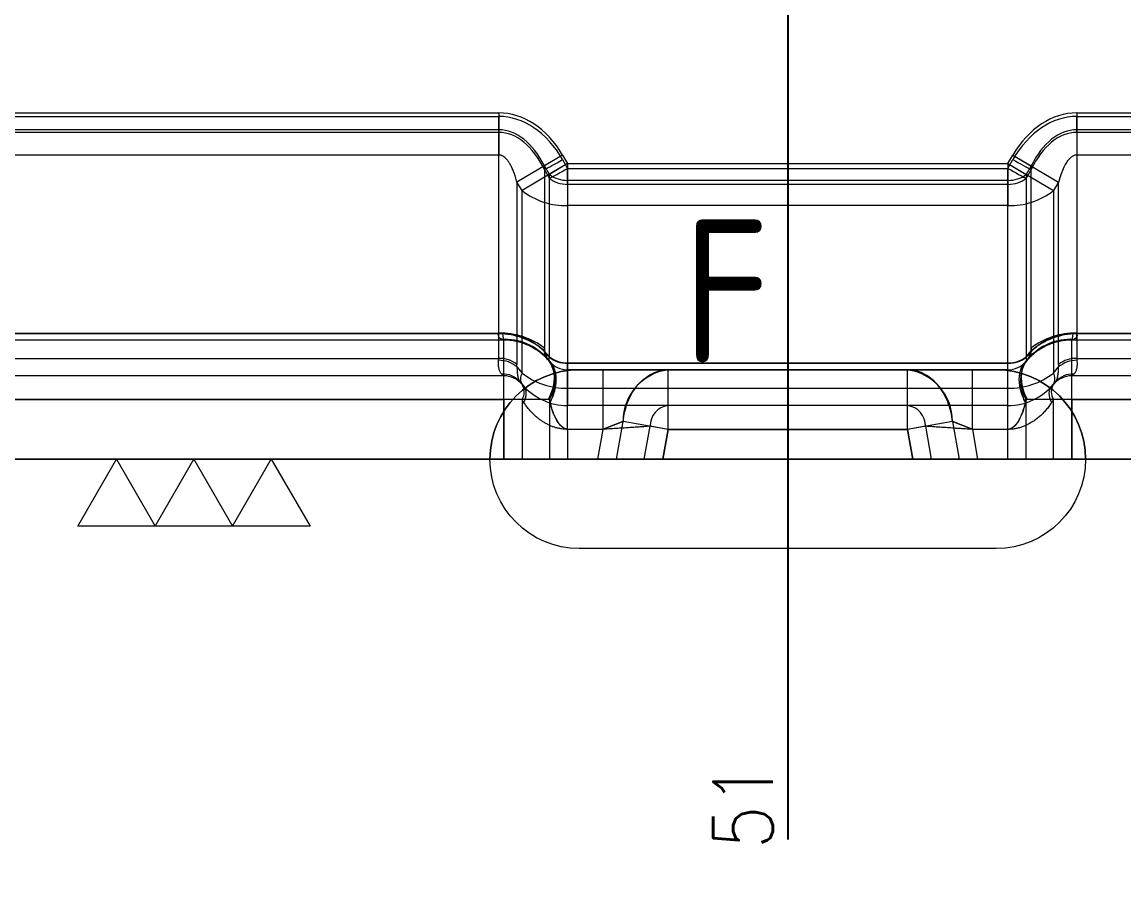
# Model space of a CAD drawing. Header units: millimetres. Extents: x 117382 to 126876, y -1151 to 1280.
# Drawn here: x 123327.12 to 123364.11, y 774.39 to 803.91 of the extents above; entities that cross this region are included whole.
import ezdxf
from ezdxf.enums import TextEntityAlignment as Align

# ---------------------------------------------------------------- set-up
doc = ezdxf.new("R2010")
doc.units = ezdxf.units.MM
doc.linetypes.add('DASHED', pattern=[0])
doc.linetypes.add('HIDDEN', pattern=[0])
for name, color, linetype in [('DIE_P', 2, 'Continuous'), ('DIM', 4, 'Continuous'), ('PRESS', 3, 'Continuous'), ('TEXT', 4, 'Continuous')]:
    doc.layers.add(name, color=color, linetype=linetype)
doc.styles.add('gbenor', font='gbenor.shx', dxfattribs={"bigfont": 'gbcbig.shx'})
doc.styles.get("Standard").update_dxf_attribs({"font": 'txt.shx', "width": 0.85, "bigfont": 'ctxt.shx'})
doc.dimstyles.new('T-2-WX', dxfattribs={"dimtxt": 2, "dimasz": 2, "dimexe": 0.5, "dimexo": 0.5, "dimgap": 0.5, "dimtad": 1, "dimtxsty": 'Standard', "dimblk": 'OPEN30', "dimcen": 0, "dimazin": 3, "dimtfac": 1, "dimtmove": 0, "dimatfit": 3, "dimldrblk": 'OPEN30', "dimlwd": -1, "dimlwe": -1})

# ---------------------------------------------------------------- blocks, each defined once
blk = doc.blocks.new('*u7583')
at = {"layer": 'DIE_P', "color": 155, "linetype": 'Continuous', "lineweight": 13}
for p, q in [((0, -0.538), (0, 0)), ((0, 0), (31.796, 0)), ((-51.204, 0), (-19.407, 0)), ((-19.407, -0.538), (-19.407, 0)), ((-19.407, -0.538), (-51.204, -0.538)), ((-19.407, -7.29), (-19.407, -0.538)), ((0, -0.538), (0, -7.29)), ((31.796, -0.538), (0, -0.538)), ((-17.262, -1.451), (-17.093, -1.744)), ((-2.314, -1.744), (-2.145, -1.451)), ((-17.875, -1.782), (-17.875, -7.899)), ((-17.706, -2.075), (-17.875, -1.782)), ((-17.093, -2.282), (-17.093, -1.744)), ((-17.093, -1.744), (-2.314, -1.744)), ((-2.314, -2.282), (-2.314, -1.744)), ((-1.532, -1.782), (-1.701, -2.075)), ((-1.532, -7.899), (-1.532, -1.782)), ((-17.706, -8.083), (-17.706, -2.075)), ((-1.701, -2.075), (-1.701, -8.083)), ((-17.093, -2.282), (-17.093, -8.29)), ((-2.314, -2.282), (-17.093, -2.282)), ((-2.314, -8.29), (-2.314, -2.282)), ((-51.204, -7.29), (-19.407, -7.29)), ((-19.407, -7.51), (-19.407, -7.29)), ((0, -7.51), (0, -7.29)), ((0, -7.29), (31.796, -7.29)), ((-19.237, -9.51), (-19.237, -7.51)), ((-0.17, -9.51), (-0.17, -7.51)), ((-17.093, -8.51), (-17.093, -8.29)), ((-17.093, -8.29), (-2.314, -8.29)), ((-2.314, -8.51), (-2.314, -8.29)), ((-13.724, -10.51), (-13.724, -8.51)), ((-5.683, -10.51), (-5.683, -8.51)), ((-51.204, -9.51), (-19.237, -9.51)), ((-19.237, -9.51), (-19.237, -11.51)), ((-17.72, -9.51), (-19.237, -9.51)), ((-17.705, -9.51), (-17.705, -11.51)), ((-1.702, -11.51), (-1.702, -9.51)), ((-0.17, -9.51), (-1.687, -9.51)), ((-0.17, -11.51), (-0.17, -9.51)), ((-0.17, -9.51), (31.796, -9.51)), ((-15.456, -11.51), (-15.233, -10.244)), ((-13.724, -10.51), (-15.233, -10.244)), ((-4.174, -10.244), (-5.683, -10.51)), ((-4.174, -10.244), (-3.951, -11.51)), ((-17.093, -10.51), (-17.093, -11.51)), ((-15.902, -10.51), (-17.093, -10.51)), ((-16.078, -11.51), (-15.902, -10.51)), ((-13.9, -11.51), (-13.724, -10.51)), ((-13.724, -10.51), (-5.683, -10.51)), ((-5.683, -10.51), (-5.507, -11.51)), ((-3.505, -10.51), (-3.329, -11.51)), ((-2.314, -10.51), (-3.505, -10.51)), ((-2.314, -11.51), (-2.314, -10.51))]:
    blk.add_line(p, q, dxfattribs=at)
at = {"layer": 'DIE_P', "color": 2, "linetype": 'Continuous', "lineweight": 13}
for p, q in [((-19.407, -7.51), (-51.204, -7.51)), ((-19.237, -7.51), (-19.407, -7.51)), ((0, -7.51), (-0.17, -7.51)), ((31.796, -7.51), (0, -7.51)), ((-17.671, -8.263), (-17.672, -8.261)), ((-1.735, -8.261), (-1.736, -8.262)), ((-2.314, -8.51), (-17.093, -8.51))]:
    blk.add_line(p, q, dxfattribs=at)
at = {"layer": 'DIE_P', "color": 11, "linetype": 'DASHED', "lineweight": 13}
blk.add_line((-16.704, -8.51), (-2.704, -8.51), dxfattribs=at)
at = {"layer": 'DIE_P', "color": 2, "linetype": 'Continuous', "lineweight": 13}
for centre, start, end in [((-17.093, -7.71), 220.0052, 270), ((-2.314, -7.71), 270, 319.9948)]:
    blk.add_arc(centre, 0.8, start, end, dxfattribs=at)
at = {"layer": 'DIE_P', "color": 11, "linetype": 'DASHED', "lineweight": 13}
for centre, start, end in [((-16.704, -11.51), 90, 180), ((-2.704, -11.51), 360, 90)]:
    blk.add_arc(centre, 3, start, end, dxfattribs=at)
at = {"layer": 'DIE_P', "color": 155, "linetype": 'Continuous', "lineweight": 13}
for centre, major_axis, ratio, start_param, end_param in [((0, -4.062), (0, 4.062), 0.689299, 0, 0.872665), ((-19.407, -4.062), (0, 4.062), 0.689299, 5.410521, 6.283185), ((-19.407, -4.02), (0, 3.482), 0.574416, 5.410521, 6.283185), ((0, -4.02), (0, 3.482), 0.574416, 0, 0.872665), ((-17.262, -1.409), (-0.693, -0.401), 0.045319, 0.458854, 1.54459), ((-2.145, -1.409), (0.693, -0.401), 0.045319, 4.738595, 5.824331), ((-17.093, -1.702), (-0.693, -0.401), 0.045319, 0.458854, 1.54459), ((-2.314, -1.702), (0.693, -0.401), 0.045319, 4.738595, 5.824331), ((-17.093, -1.702), (0.8, 0), 0.725374, 3.839724, 4.712389), ((-2.314, -1.702), (0.8, 0), 0.725374, 4.712389, 5.585054), ((-19.407, -6.71), (-2, 0), 0.290167, 1.5708, 1.631393), ((-19.237, -6.71), (0, -0.8), 0.087799, 5.522035, 6.283185), ((-0.17, -6.71), (0, -0.8), 0.087799, 0, 0.76115), ((0, -6.71), (2, 0), 0.290167, 4.651793, 4.712386), ((-17.262, -7.526), (-0.564, -0.567), 0.435359, 5.769387, 6.283185), ((-19.85, -9.883), (2.058, 1.898), 0.999985, 6.236464, 6.325929), ((-17.093, -7.71), (-0.613, -0.514), 0.292435, 5.802156, 6.283185), ((-17.093, -7.71), (-0.8, 0), 0.725374, 0.698132, 1.570796), ((-2.314, -7.71), (-0.8, 0), 0.725374, 1.570796, 2.443461), ((-2.314, -7.71), (0.613, -0.514), 0.292435, 0, 0.48103), ((0.443, -9.883), (1.905, 2.052), 0.999996, 1.531454, 1.620921), ((-2.145, -7.526), (0.564, -0.567), 0.435359, 0, 0.513798), ((-19.237, -9.51), (1.502, 1.321), 0.600488, 5.325382, 6.269331), ((-0.17, -9.51), (-1.502, 1.321), 0.600488, 0.013854, 0.957804)]:
    blk.add_ellipse(centre, major_axis=major_axis, ratio=ratio, start_param=start_param, end_param=end_param, dxfattribs=at)
at = {"layer": 'DIE_P', "color": 2, "linetype": 'Continuous', "lineweight": 13}
for centre, major_axis, ratio, start_param, end_param in [((-19.237, -9.51), (-1.349, 1.476), 0.999962, 4.670028, 4.759498), ((-0.17, -9.51), (1.359, 1.468), 0.999992, 1.529992, 1.61946)]:
    blk.add_ellipse(centre, major_axis=major_axis, ratio=ratio, start_param=start_param, end_param=end_param, dxfattribs=at)
at = {"layer": 'DIE_P', "color": 155, "linetype": 'Continuous', "lineweight": 13}
for points, knots in [([(-19.286, -7.289), (-19.252, -7.289), (-19.218, -7.289), (-19.149, -7.292), (-19.115, -7.294), (-19.014, -7.304), (-18.947, -7.314), (-18.817, -7.341), (-18.752, -7.359), (-18.626, -7.4), (-18.564, -7.424), (-18.442, -7.478), (-18.383, -7.509), (-18.27, -7.574), (-18.216, -7.609), (-18.111, -7.685), (-18.061, -7.724), (-17.989, -7.788), (-17.965, -7.809), (-17.919, -7.853), (-17.897, -7.876), (-17.875, -7.899)], [0, 0, 0, 0, 0.0625, 0.0625, 0.125, 0.125, 0.25, 0.25, 0.375, 0.375, 0.5, 0.5, 0.625, 0.625, 0.75, 0.75, 0.875, 0.875, 0.9375, 0.9375, 1, 1, 1, 1]), ([(-1.532, -7.899), (-1.51, -7.876), (-1.488, -7.853), (-1.442, -7.809), (-1.418, -7.788), (-1.346, -7.724), (-1.296, -7.685), (-1.191, -7.609), (-1.137, -7.574), (-1.024, -7.509), (-0.965, -7.478), (-0.843, -7.424), (-0.781, -7.4), (-0.655, -7.359), (-0.59, -7.341), (-0.46, -7.314), (-0.393, -7.304), (-0.292, -7.294), (-0.258, -7.292), (-0.189, -7.289), (-0.155, -7.289), (-0.121, -7.289)], [0, 0, 0, 0, 0.0625, 0.0625, 0.125, 0.125, 0.25, 0.25, 0.375, 0.375, 0.5, 0.5, 0.625, 0.625, 0.75, 0.75, 0.875, 0.875, 0.9375, 0.9375, 1, 1, 1, 1]), ([(-17.093, -10.51), (-17.093, -10.445), (-17.093, -10.381), (-17.093, -10.256), (-17.093, -10.194), (-17.093, -10.071), (-17.093, -10.011), (-17.093, -9.891), (-17.093, -9.831), (-17.093, -9.713), (-17.093, -9.654), (-17.093, -9.538), (-17.093, -9.481), (-17.093, -9.367), (-17.093, -9.311), (-17.093, -9.201), (-17.093, -9.148), (-17.093, -9.044), (-17.093, -8.996), (-17.093, -8.908), (-17.093, -8.868), (-17.093, -8.795), (-17.093, -8.763), (-17.093, -8.703), (-17.093, -8.677), (-17.093, -8.63), (-17.093, -8.609), (-17.093, -8.574), (-17.093, -8.559), (-17.093, -8.535), (-17.093, -8.526), (-17.093, -8.513), (-17.093, -8.51), (-17.093, -8.51)], [0, 0, 0, 0, 0.062531, 0.062531, 0.125061, 0.125061, 0.187592, 0.187592, 0.250123, 0.250123, 0.312653, 0.312653, 0.375184, 0.375184, 0.437715, 0.437715, 0.500246, 0.500246, 0.562776, 0.562776, 0.625307, 0.625307, 0.687838, 0.687838, 0.750368, 0.750368, 0.812899, 0.812899, 0.87543, 0.87543, 0.93796, 0.93796, 1, 1, 1, 1]), ([(-15.902, -10.51), (-15.902, -10.503), (-15.902, -10.489), (-15.902, -10.468), (-15.902, -10.447), (-15.902, -10.426), (-15.902, -10.405), (-15.902, -10.384), (-15.902, -10.363), (-15.902, -10.343), (-15.902, -10.322), (-15.902, -10.301), (-15.902, -10.28), (-15.902, -10.259), (-15.902, -10.239), (-15.902, -10.218), (-15.902, -10.197), (-15.902, -10.176), (-15.902, -10.156), (-15.902, -10.135), (-15.902, -10.115), (-15.902, -10.094), (-15.902, -10.074), (-15.902, -10.053), (-15.902, -10.033), (-15.902, -10.013), (-15.902, -9.992), (-15.902, -9.972), (-15.902, -9.952), (-15.902, -9.932), (-15.902, -9.912), (-15.902, -9.892), (-15.902, -9.872), (-15.902, -9.852), (-15.902, -9.832), (-15.902, -9.813), (-15.902, -9.793), (-15.902, -9.774), (-15.902, -9.754), (-15.902, -9.735), (-15.902, -9.716), (-15.902, -9.696), (-15.902, -9.677), (-15.902, -9.658), (-15.902, -9.639), (-15.902, -9.621), (-15.902, -9.602), (-15.902, -9.583), (-15.902, -9.565), (-15.902, -9.546), (-15.902, -9.528), (-15.902, -9.51), (-15.902, -9.492), (-15.902, -9.474), (-15.902, -9.456), (-15.902, -9.438), (-15.902, -9.421), (-15.902, -9.403), (-15.902, -9.386), (-15.902, -9.369), (-15.902, -9.351), (-15.902, -9.334), (-15.902, -9.317), (-15.902, -9.301), (-15.902, -9.284), (-15.902, -9.268), (-15.902, -9.251), (-15.902, -9.235), (-15.902, -9.219), (-15.902, -9.203), (-15.902, -9.187), (-15.902, -9.172), (-15.902, -9.156), (-15.902, -9.141), (-15.902, -9.126), (-15.902, -9.111), (-15.902, -9.09), (-15.902, -9.064), (-15.902, -9.034), (-15.902, -9.004), (-15.902, -8.975), (-15.902, -8.946), (-15.902, -8.919), (-15.902, -8.892), (-15.902, -8.866), (-15.902, -8.841), (-15.902, -8.816), (-15.902, -8.793), (-15.902, -8.77), (-15.902, -8.749), (-15.902, -8.728), (-15.902, -8.708), (-15.902, -8.689), (-15.902, -8.671), (-15.902, -8.654), (-15.902, -8.637), (-15.902, -8.622), (-15.902, -8.608), (-15.902, -8.594), (-15.902, -8.582), (-15.902, -8.57), (-15.902, -8.56), (-15.902, -8.55), (-15.902, -8.542), (-15.902, -8.534), (-15.902, -8.528), (-15.902, -8.522), (-15.902, -8.518), (-15.902, -8.514), (-15.902, -8.512), (-15.902, -8.51), (-15.902, -8.51), (-15.902, -8.51)], [0, 0, 0, 0, 0.006667, 0.013333, 0.02, 0.026667, 0.033334, 0.04, 0.046667, 0.053334, 0.06, 0.066667, 0.073334, 0.080001, 0.086667, 0.093334, 0.100001, 0.106668, 0.113334, 0.120001, 0.126668, 0.133334, 0.140001, 0.146668, 0.153335, 0.160001, 0.166668, 0.173335, 0.180001, 0.186668, 0.193335, 0.200002, 0.206668, 0.213335, 0.220002, 0.226669, 0.233335, 0.240002, 0.246669, 0.253335, 0.260002, 0.266669, 0.273336, 0.280002, 0.286669, 0.293336, 0.300002, 0.306669, 0.313336, 0.320003, 0.326669, 0.333336, 0.340003, 0.34667, 0.353336, 0.360003, 0.36667, 0.373336, 0.380003, 0.38667, 0.393337, 0.400003, 0.40667, 0.413337, 0.420003, 0.42667, 0.433337, 0.440004, 0.44667, 0.453337, 0.460004, 0.46667, 0.473337, 0.480004, 0.486671, 0.493337, 0.500004, 0.51429, 0.528575, 0.542861, 0.557146, 0.571432, 0.585718, 0.600003, 0.614289, 0.628574, 0.64286, 0.657146, 0.671431, 0.685717, 0.700002, 0.714288, 0.728574, 0.742859, 0.757145, 0.77143, 0.785716, 0.800002, 0.814287, 0.828573, 0.842858, 0.857144, 0.87143, 0.885715, 0.900001, 0.914286, 0.928572, 0.942858, 0.957143, 0.971429, 0.985714, 1, 1, 1, 1]), ([(-15.233, -10.244), (-15.222, -10.135), (-15.203, -10.024), (-15.151, -9.803), (-15.116, -9.692), (-15.031, -9.478), (-14.98, -9.374), (-14.864, -9.178), (-14.798, -9.087), (-14.654, -8.922), (-14.577, -8.849), (-14.414, -8.723), (-14.329, -8.671), (-14.156, -8.588), (-14.068, -8.558), (-13.897, -8.52), (-13.814, -8.511), (-13.733, -8.51)], [0, 0, 0, 0, 0.125559, 0.125559, 0.251118, 0.251118, 0.376677, 0.376677, 0.502237, 0.502237, 0.627796, 0.627796, 0.753355, 0.753355, 0.878914, 0.878914, 1, 1, 1, 1]), ([(-4.174, -10.244), (-4.186, -10.135), (-4.204, -10.024), (-4.257, -9.803), (-4.291, -9.692), (-4.376, -9.478), (-4.427, -9.374), (-4.543, -9.178), (-4.609, -9.087), (-4.753, -8.922), (-4.83, -8.849), (-4.993, -8.723), (-5.078, -8.671), (-5.251, -8.588), (-5.339, -8.558), (-5.51, -8.52), (-5.593, -8.511), (-5.674, -8.51)], [0, 0, 0, 0, 0.125559, 0.125559, 0.251118, 0.251118, 0.376677, 0.376677, 0.502237, 0.502237, 0.627796, 0.627796, 0.753355, 0.753355, 0.878914, 0.878914, 1, 1, 1, 1]), ([(-3.505, -10.51), (-3.505, -10.392), (-3.505, -10.27), (-3.505, -10.022), (-3.505, -9.897), (-3.505, -9.712), (-3.505, -9.651), (-3.505, -9.531), (-3.505, -9.473), (-3.505, -9.358), (-3.505, -9.303), (-3.505, -9.196), (-3.505, -9.145), (-3.505, -9.047), (-3.505, -9.001), (-3.505, -8.914), (-3.505, -8.873), (-3.505, -8.799), (-3.505, -8.764), (-3.505, -8.702), (-3.505, -8.675), (-3.505, -8.602), (-3.505, -8.566), (-3.505, -8.521), (-3.505, -8.51), (-3.505, -8.51)], [0, 0, 0, 0, 0.125058, 0.125058, 0.250115, 0.250115, 0.312644, 0.312644, 0.375173, 0.375173, 0.437702, 0.437702, 0.50023, 0.50023, 0.562759, 0.562759, 0.625288, 0.625288, 0.687817, 0.687817, 0.750346, 0.750346, 0.875403, 0.875403, 1, 1, 1, 1]), ([(-2.314, -10.51), (-2.314, -10.379), (-2.314, -10.248), (-2.314, -9.991), (-2.314, -9.866), (-2.314, -9.624), (-2.314, -9.508), (-2.314, -9.29), (-2.314, -9.188), (-2.314, -9.003), (-2.314, -8.92), (-2.314, -8.774), (-2.314, -8.712), (-2.314, -8.612), (-2.314, -8.574), (-2.314, -8.523), (-2.314, -8.51), (-2.314, -8.51)], [0, 0, 0, 0, 0.12505, 0.12505, 0.250101, 0.250101, 0.375151, 0.375151, 0.500201, 0.500201, 0.625252, 0.625252, 0.750302, 0.750302, 0.875352, 0.875352, 1, 1, 1, 1]), ([(-15.233, -10.244), (-15.235, -10.245), (-15.24, -10.247), (-15.247, -10.25), (-15.254, -10.253), (-15.262, -10.256), (-15.27, -10.259), (-15.278, -10.262), (-15.286, -10.266), (-15.294, -10.269), (-15.302, -10.273), (-15.311, -10.276), (-15.32, -10.28), (-15.328, -10.283), (-15.338, -10.287), (-15.347, -10.29), (-15.356, -10.294), (-15.366, -10.298), (-15.375, -10.302), (-15.385, -10.306), (-15.395, -10.31), (-15.405, -10.314), (-15.416, -10.318), (-15.426, -10.322), (-15.437, -10.326), (-15.447, -10.33), (-15.458, -10.335), (-15.47, -10.339), (-15.481, -10.343), (-15.492, -10.348), (-15.504, -10.352), (-15.516, -10.357), (-15.528, -10.362), (-15.54, -10.366), (-15.552, -10.371), (-15.564, -10.376), (-15.577, -10.381), (-15.59, -10.386), (-15.602, -10.391), (-15.615, -10.396), (-15.628, -10.401), (-15.642, -10.406), (-15.655, -10.411), (-15.669, -10.417), (-15.682, -10.422), (-15.696, -10.427), (-15.71, -10.433), (-15.724, -10.438), (-15.738, -10.444), (-15.753, -10.45), (-15.767, -10.455), (-15.782, -10.461), (-15.796, -10.467), (-15.811, -10.473), (-15.826, -10.479), (-15.841, -10.485), (-15.856, -10.491), (-15.871, -10.497), (-15.886, -10.504), (-15.897, -10.508), (-15.902, -10.51)], [0, 0, 0, 0, 0.013668, 0.027457, 0.041368, 0.055401, 0.069556, 0.083834, 0.098234, 0.112758, 0.127405, 0.142175, 0.15707, 0.172088, 0.18723, 0.202497, 0.217889, 0.233405, 0.249047, 0.264814, 0.280706, 0.296724, 0.312867, 0.329137, 0.345533, 0.362055, 0.378704, 0.395479, 0.412382, 0.429411, 0.446567, 0.463851, 0.481262, 0.498801, 0.516468, 0.534262, 0.552185, 0.570235, 0.588414, 0.606721, 0.625157, 0.643721, 0.662414, 0.681236, 0.700187, 0.719267, 0.738477, 0.757815, 0.777283, 0.796881, 0.816608, 0.836465, 0.856451, 0.876568, 0.896814, 0.917191, 0.937698, 0.958335, 0.979102, 1, 1, 1, 1]), ([(-3.505, -10.51), (-3.512, -10.507), (-3.525, -10.502), (-3.544, -10.494), (-3.563, -10.486), (-3.582, -10.479), (-3.6, -10.471), (-3.619, -10.464), (-3.637, -10.456), (-3.656, -10.449), (-3.674, -10.442), (-3.691, -10.435), (-3.709, -10.428), (-3.727, -10.421), (-3.744, -10.415), (-3.761, -10.408), (-3.777, -10.401), (-3.794, -10.395), (-3.81, -10.389), (-3.826, -10.382), (-3.842, -10.376), (-3.858, -10.37), (-3.873, -10.364), (-3.888, -10.358), (-3.903, -10.352), (-3.918, -10.347), (-3.932, -10.341), (-3.946, -10.336), (-3.96, -10.33), (-3.974, -10.325), (-3.987, -10.32), (-4, -10.314), (-4.013, -10.309), (-4.025, -10.304), (-4.038, -10.299), (-4.05, -10.295), (-4.062, -10.29), (-4.073, -10.285), (-4.084, -10.281), (-4.095, -10.276), (-4.106, -10.272), (-4.117, -10.268), (-4.127, -10.263), (-4.137, -10.259), (-4.147, -10.255), (-4.156, -10.251), (-4.165, -10.248), (-4.171, -10.245), (-4.174, -10.244)], [0, 0, 0, 0, 0.026328, 0.052449, 0.078362, 0.104069, 0.129568, 0.154861, 0.179948, 0.204828, 0.229503, 0.253971, 0.278234, 0.302292, 0.326144, 0.349791, 0.373234, 0.396472, 0.419505, 0.442335, 0.464961, 0.487383, 0.509603, 0.531619, 0.553432, 0.575043, 0.596453, 0.61766, 0.638666, 0.65947, 0.680074, 0.700478, 0.720681, 0.740685, 0.760489, 0.780094, 0.799501, 0.81871, 0.837721, 0.856534, 0.875151, 0.893572, 0.911796, 0.929826, 0.94766, 0.9653, 0.982747, 1, 1, 1, 1])]:
    blk.add_open_spline(points, degree=3, knots=knots, dxfattribs=at)
at = {"layer": 'DIE_P', "color": 2, "linetype": 'Continuous', "lineweight": 13}
for points, knots in [([(-17.826, -8.093), (-17.847, -8.072), (-17.869, -8.051), (-17.913, -8.011), (-17.936, -7.991), (-18.006, -7.933), (-18.055, -7.896), (-18.157, -7.826), (-18.211, -7.792), (-18.323, -7.73), (-18.381, -7.701), (-18.457, -7.668), (-18.472, -7.662), (-18.503, -7.65), (-18.55, -7.631), (-18.597, -7.615), (-18.693, -7.584), (-18.758, -7.567), (-18.891, -7.539), (-18.958, -7.528), (-19.062, -7.517), (-19.097, -7.515), (-19.167, -7.511), (-19.202, -7.51), (-19.237, -7.51)], [0, 0, 0, 0, 0.0625, 0.0625, 0.125, 0.125, 0.25, 0.25, 0.375, 0.375, 0.5, 0.5, 0.53125, 0.53125, 0.5625, 0.625, 0.625, 0.75, 0.75, 0.875, 0.875, 0.9375, 0.9375, 1, 1, 1, 1]), ([(-0.17, -7.51), (-0.205, -7.51), (-0.24, -7.511), (-0.31, -7.515), (-0.345, -7.517), (-0.449, -7.528), (-0.516, -7.539), (-0.649, -7.567), (-0.714, -7.584), (-0.81, -7.615), (-0.857, -7.631), (-0.904, -7.65), (-0.935, -7.662), (-0.95, -7.668), (-1.026, -7.701), (-1.084, -7.73), (-1.196, -7.792), (-1.25, -7.826), (-1.352, -7.896), (-1.401, -7.933), (-1.471, -7.991), (-1.494, -8.011), (-1.538, -8.051), (-1.56, -8.072), (-1.581, -8.093)], [0, 0, 0, 0, 0.0625, 0.0625, 0.125, 0.125, 0.25, 0.25, 0.375, 0.375, 0.4375, 0.46875, 0.46875, 0.5, 0.5, 0.625, 0.625, 0.75, 0.75, 0.875, 0.875, 0.9375, 0.9375, 1, 1, 1, 1]), ([(-17.678, -9.601), (-17.677, -9.599), (-17.673, -9.593), (-17.666, -9.579), (-17.652, -9.55), (-17.626, -9.492), (-17.595, -9.417), (-17.559, -9.319), (-17.527, -9.214), (-17.501, -9.101), (-17.485, -8.998), (-17.477, -8.911), (-17.475, -8.848), (-17.476, -8.803), (-17.477, -8.772), (-17.479, -8.741), (-17.482, -8.71), (-17.486, -8.68), (-17.491, -8.65), (-17.497, -8.621), (-17.503, -8.592), (-17.51, -8.564), (-17.519, -8.537), (-17.528, -8.51), (-17.537, -8.483), (-17.548, -8.457), (-17.56, -8.432), (-17.572, -8.407), (-17.585, -8.383), (-17.599, -8.359), (-17.614, -8.337), (-17.629, -8.314), (-17.645, -8.293), (-17.662, -8.272), (-17.674, -8.259), (-17.68, -8.252)], [0, 0, 0, 0, 0.003927, 0.011725, 0.027285, 0.058287, 0.119973, 0.168172, 0.243299, 0.320585, 0.388823, 0.44801, 0.498145, 0.520957, 0.543768, 0.566579, 0.58939, 0.612201, 0.635013, 0.657824, 0.680635, 0.703446, 0.726258, 0.749069, 0.771881, 0.794692, 0.817504, 0.840316, 0.863127, 0.885939, 0.908751, 0.931563, 0.954375, 0.977188, 1, 1, 1, 1]), ([(-1.726, -9.607), (-1.76, -9.541), (-1.789, -9.475), (-1.839, -9.345), (-1.86, -9.28), (-1.895, -9.151), (-1.908, -9.087), (-1.926, -8.96), (-1.931, -8.898), (-1.931, -8.773), (-1.926, -8.715), (-1.908, -8.606), (-1.895, -8.554), (-1.86, -8.458), (-1.839, -8.413), (-1.791, -8.332), (-1.765, -8.297), (-1.736, -8.263)], [0, 0, 0, 0, 0.126536, 0.126536, 0.253072, 0.253072, 0.379609, 0.379609, 0.506145, 0.506145, 0.632681, 0.632681, 0.759217, 0.759217, 0.885753, 0.885753, 1, 1, 1, 1]), ([(-17.671, -9.604), (-17.67, -9.597), (-17.67, -9.589), (-17.67, -9.575), (-17.671, -9.568), (-17.672, -9.554), (-17.673, -9.547), (-17.676, -9.533), (-17.677, -9.527), (-17.681, -9.513), (-17.684, -9.507), (-17.688, -9.498), (-17.689, -9.496), (-17.693, -9.491), (-17.695, -9.489), (-17.699, -9.486), (-17.702, -9.485), (-17.706, -9.487), (-17.708, -9.489), (-17.711, -9.495), (-17.712, -9.498), (-17.713, -9.505), (-17.714, -9.508), (-17.715, -9.512)], [0, 0, 0, 0, 0.125, 0.125, 0.25, 0.25, 0.375, 0.375, 0.5, 0.5, 0.625, 0.625, 0.6875, 0.6875, 0.75, 0.75, 0.8125, 0.8125, 0.875, 0.875, 0.9375, 0.9375, 1, 1, 1, 1]), ([(-17.093, -10.51), (-17.095, -10.51), (-17.099, -10.51), (-17.105, -10.51), (-17.112, -10.509), (-17.118, -10.508), (-17.125, -10.507), (-17.131, -10.506), (-17.138, -10.504), (-17.144, -10.503), (-17.151, -10.501), (-17.158, -10.499), (-17.164, -10.496), (-17.171, -10.494), (-17.178, -10.491), (-17.185, -10.488), (-17.192, -10.485), (-17.199, -10.481), (-17.206, -10.478), (-17.213, -10.474), (-17.22, -10.47), (-17.227, -10.465), (-17.234, -10.461), (-17.241, -10.456), (-17.249, -10.451), (-17.256, -10.445), (-17.263, -10.44), (-17.27, -10.434), (-17.278, -10.428), (-17.285, -10.422), (-17.293, -10.416), (-17.3, -10.409), (-17.308, -10.402), (-17.315, -10.395), (-17.323, -10.388), (-17.33, -10.38), (-17.338, -10.373), (-17.345, -10.365), (-17.353, -10.357), (-17.361, -10.347), (-17.371, -10.337), (-17.381, -10.323), (-17.392, -10.308), (-17.403, -10.291), (-17.415, -10.272), (-17.427, -10.25), (-17.44, -10.227), (-17.452, -10.205), (-17.462, -10.184), (-17.472, -10.166), (-17.48, -10.149), (-17.488, -10.134), (-17.496, -10.12), (-17.502, -10.107), (-17.508, -10.096), (-17.513, -10.086), (-17.518, -10.078), (-17.522, -10.071), (-17.527, -10.061), (-17.535, -10.049), (-17.543, -10.034), (-17.551, -10.017), (-17.559, -10), (-17.567, -9.983), (-17.575, -9.964), (-17.582, -9.945), (-17.589, -9.926), (-17.596, -9.905), (-17.603, -9.885), (-17.61, -9.863), (-17.616, -9.841), (-17.622, -9.819), (-17.627, -9.798), (-17.632, -9.778), (-17.637, -9.759), (-17.642, -9.741), (-17.647, -9.724), (-17.651, -9.708), (-17.655, -9.692), (-17.659, -9.678), (-17.663, -9.664), (-17.667, -9.651), (-17.671, -9.639), (-17.674, -9.628), (-17.678, -9.617), (-17.68, -9.611), (-17.681, -9.608)], [0, 0, 0, 0, 0.005377, 0.010803, 0.016286, 0.021831, 0.027444, 0.033133, 0.038902, 0.044756, 0.050703, 0.056745, 0.062888, 0.069137, 0.075496, 0.081969, 0.08856, 0.095273, 0.102111, 0.109077, 0.116175, 0.123407, 0.130777, 0.138287, 0.145939, 0.153736, 0.161681, 0.169774, 0.178019, 0.186416, 0.194969, 0.203678, 0.212545, 0.221572, 0.23076, 0.240111, 0.249625, 0.259305, 0.26915, 0.279163, 0.292279, 0.307021, 0.323417, 0.341487, 0.361245, 0.382702, 0.405868, 0.430749, 0.45006, 0.468033, 0.48467, 0.49997, 0.513934, 0.526561, 0.537852, 0.547808, 0.55643, 0.563718, 0.569676, 0.585474, 0.601627, 0.618146, 0.635045, 0.652333, 0.67002, 0.688117, 0.706632, 0.725572, 0.744947, 0.764763, 0.785026, 0.805743, 0.824452, 0.842414, 0.859631, 0.876101, 0.891827, 0.906809, 0.921047, 0.934543, 0.947297, 0.959311, 0.970586, 0.981124, 0.990928, 1, 1, 1, 1]), ([(-1.726, -9.609), (-1.728, -9.614), (-1.732, -9.626), (-1.738, -9.645), (-1.744, -9.667), (-1.751, -9.692), (-1.759, -9.72), (-1.767, -9.75), (-1.776, -9.784), (-1.784, -9.812), (-1.789, -9.833), (-1.793, -9.846), (-1.796, -9.858), (-1.799, -9.869), (-1.802, -9.88), (-1.805, -9.889), (-1.808, -9.898), (-1.81, -9.906), (-1.812, -9.913), (-1.814, -9.919), (-1.816, -9.925), (-1.818, -9.929), (-1.82, -9.933), (-1.822, -9.938), (-1.826, -9.945), (-1.831, -9.955), (-1.836, -9.965), (-1.841, -9.975), (-1.846, -9.986), (-1.851, -9.996), (-1.856, -10.007), (-1.861, -10.018), (-1.866, -10.03), (-1.871, -10.041), (-1.877, -10.053), (-1.886, -10.076), (-1.901, -10.109), (-1.921, -10.15), (-1.941, -10.189), (-1.961, -10.226), (-1.982, -10.26), (-2.003, -10.292), (-2.024, -10.321), (-2.042, -10.343), (-2.054, -10.358), (-2.062, -10.366), (-2.07, -10.375), (-2.078, -10.383), (-2.086, -10.391), (-2.093, -10.399), (-2.101, -10.407), (-2.109, -10.414), (-2.117, -10.421), (-2.125, -10.428), (-2.132, -10.434), (-2.14, -10.44), (-2.148, -10.446), (-2.156, -10.452), (-2.163, -10.457), (-2.171, -10.462), (-2.179, -10.467), (-2.186, -10.472), (-2.194, -10.476), (-2.202, -10.48), (-2.209, -10.484), (-2.217, -10.488), (-2.225, -10.491), (-2.232, -10.494), (-2.24, -10.497), (-2.247, -10.499), (-2.255, -10.502), (-2.262, -10.504), (-2.27, -10.505), (-2.277, -10.507), (-2.285, -10.508), (-2.292, -10.509), (-2.3, -10.509), (-2.307, -10.51), (-2.312, -10.51), (-2.314, -10.51)], [0, 0, 0, 0, 0.015656, 0.033754, 0.054305, 0.077315, 0.10279, 0.130733, 0.161147, 0.194034, 0.206639, 0.218489, 0.229584, 0.239925, 0.249511, 0.258343, 0.266421, 0.273746, 0.280319, 0.286141, 0.291214, 0.295539, 0.299122, 0.30197, 0.31167, 0.32154, 0.331582, 0.341795, 0.352182, 0.362743, 0.373479, 0.384392, 0.395482, 0.40675, 0.418196, 0.429823, 0.472383, 0.513096, 0.551986, 0.589084, 0.624421, 0.658038, 0.68998, 0.720299, 0.730834, 0.741186, 0.751358, 0.761352, 0.771169, 0.780812, 0.790283, 0.799584, 0.808718, 0.817688, 0.826495, 0.835144, 0.843637, 0.851978, 0.860169, 0.868215, 0.87612, 0.883888, 0.891522, 0.899027, 0.906409, 0.913672, 0.920821, 0.927862, 0.9348, 0.941643, 0.948395, 0.955063, 0.961655, 0.968177, 0.974636, 0.981041, 0.987397, 0.993715, 1, 1, 1, 1]), ([(-1.693, -9.512), (-1.693, -9.508), (-1.694, -9.504), (-1.695, -9.497), (-1.696, -9.494), (-1.7, -9.488), (-1.702, -9.486), (-1.705, -9.485), (-1.707, -9.485), (-1.709, -9.486), (-1.71, -9.487), (-1.713, -9.49), (-1.715, -9.492), (-1.719, -9.498), (-1.72, -9.501), (-1.725, -9.51), (-1.727, -9.517), (-1.731, -9.531), (-1.732, -9.538), (-1.735, -9.552), (-1.736, -9.56), (-1.737, -9.574), (-1.737, -9.582), (-1.737, -9.593), (-1.737, -9.597), (-1.736, -9.604), (-1.735, -9.608), (-1.735, -9.611)], [0, 0, 0, 0, 0.0625, 0.0625, 0.125, 0.125, 0.1875, 0.1875, 0.21875, 0.21875, 0.25, 0.25, 0.3125, 0.3125, 0.375, 0.375, 0.5, 0.5, 0.625, 0.625, 0.75, 0.75, 0.875, 0.875, 0.9375, 0.9375, 1, 1, 1, 1])]:
    blk.add_open_spline(points, degree=3, knots=knots, dxfattribs=at)
at = {"layer": 'DIE_P', "color": 2, "linetype": 'DASHED', "lineweight": 13}
blk.add_open_spline([(-1.736, -8.263), (-1.733, -8.259), (-1.73, -8.256), (-1.726, -8.252)], degree=3, dxfattribs=at)
blk = doc.blocks.new('*D7622')
at = {"layer": 'Defpoints', "color": 0}
for p in [(123301.823, 789.224), (123403.823, 789.224), (123413.823, 789.224)]:
    blk.add_point(p, dxfattribs=at)
at = {"layer": 'DIM', "color": 0}
blk.add_line((123404.323, 789.224), (123415.457, 789.224), dxfattribs=at)
at = {"layer": 'DIM', "color": 0, "lineweight": 5, "insert": (123414.89, 790.724), "char_height": 2, "attachment_point": 5}
blk.add_mtext('0', dxfattribs=at)
blk = doc.blocks.new('_Open30')
blk = doc.blocks.new('*D7623')
at = {"layer": 'Defpoints', "color": 0}
for p in [(123352.823, 821.222), (123413.823, 821.222), (123301.823, 789.224)]:
    blk.add_point(p, dxfattribs=at)
at = {"layer": 'DIM', "color": 0}
for p, q in [((123353.323, 821.222), (123405.823, 821.222)), ((123405.823, 821.222), (123409.823, 821.222)), ((123409.823, 821.222), (123417.076, 821.222))]:
    blk.add_line(p, q, dxfattribs=at)
at = {"layer": 'DIM', "color": 0, "lineweight": 5, "insert": (123415.699, 822.722), "char_height": 2, "attachment_point": 5}
blk.add_mtext('32', dxfattribs=at)
blk = doc.blocks.new('*D7624')
at = {"layer": 'Defpoints', "color": 0}
for p in [(123352.823, 863.222), (123413.823, 863.222), (123301.823, 789.224)]:
    blk.add_point(p, dxfattribs=at)
at = {"layer": 'DIM', "color": 0}
for p, q in [((123353.323, 863.222), (123405.823, 863.222)), ((123405.823, 863.222), (123409.823, 863.222)), ((123409.823, 863.222), (123417.157, 863.222))]:
    blk.add_line(p, q, dxfattribs=at)
at = {"layer": 'DIM', "color": 0, "lineweight": 5, "insert": (123415.74, 864.722), "char_height": 2, "attachment_point": 5}
blk.add_mtext('74', dxfattribs=at)
blk = doc.blocks.new('*D7625')
at = {"layer": 'Defpoints', "color": 0}
for p in [(123403.823, 889.224), (123413.823, 889.224), (123301.823, 789.224)]:
    blk.add_point(p, dxfattribs=at)
at = {"layer": 'DIM', "color": 0}
blk.add_line((123404.323, 889.224), (123418.452, 889.224), dxfattribs=at)
at = {"layer": 'DIM', "color": 0, "lineweight": 5, "insert": (123416.388, 890.724), "char_height": 2, "attachment_point": 5}
blk.add_mtext('100', dxfattribs=at)
blk = doc.blocks.new('*D7627')
at = {"layer": 'Defpoints', "color": 0}
for p in [(123301.823, 789.224), (123403.823, 789.224), (123403.823, 779.224)]:
    blk.add_point(p, dxfattribs=at)
at = {"layer": 'DIM', "color": 0}
blk.add_line((123403.823, 788.724), (123403.823, 774.595), dxfattribs=at)
at = {"layer": 'DIM', "color": 0, "lineweight": 5, "insert": (123402.323, 776.66), "char_height": 2, "attachment_point": 5, "rotation": 90}
blk.add_mtext('102', dxfattribs=at)
blk = doc.blocks.new('*D7628')
at = {"layer": 'Defpoints', "color": 0}
for p in [(123352.823, 821.222), (123301.823, 789.224), (123352.823, 779.224)]:
    blk.add_point(p, dxfattribs=at)
at = {"layer": 'DIM', "color": 0}
blk.add_line((123352.823, 820.722), (123352.823, 776.457), dxfattribs=at)
at = {"layer": 'DIM', "color": 0, "lineweight": 5, "insert": (123351.323, 777.591), "char_height": 2, "attachment_point": 5, "rotation": 90}
blk.add_mtext('51', dxfattribs=at)
blk = doc.blocks.new('*D7630')
at = {"layer": 'Defpoints', "color": 0}
for p in [(123403.823, 899.224), (123403.823, 889.224), (123301.823, 789.224)]:
    blk.add_point(p, dxfattribs=at)
at = {"layer": 'DIM', "color": 0}
blk.add_line((123403.823, 889.724), (123403.823, 903.853), dxfattribs=at)
at = {"layer": 'DIM', "color": 0, "lineweight": 5, "insert": (123402.323, 901.788), "char_height": 2, "attachment_point": 5, "rotation": 90}
blk.add_mtext('102', dxfattribs=at)
blk = doc.blocks.new('*D7631')
at = {"layer": 'Defpoints', "color": 0}
for p in [(123352.823, 899.224), (123352.823, 863.222), (123301.823, 789.224)]:
    blk.add_point(p, dxfattribs=at)
at = {"layer": 'DIM', "color": 0}
blk.add_line((123352.823, 863.722), (123352.823, 901.991), dxfattribs=at)
at = {"layer": 'DIM', "color": 0, "lineweight": 5, "insert": (123351.323, 900.857), "char_height": 2, "attachment_point": 5, "rotation": 90}
blk.add_mtext('51', dxfattribs=at)

msp = doc.modelspace()

# ---------------------------------------------------------------- linework, layer by layer
at = {"layer": 'DIE_P', "lineweight": 5}
for p, q in [((123311.323, 800.854), (123343.12, 800.854)), ((123311.323, 800.854), (123343.12, 800.854)), ((123343.12, 800.854), (123343.12, 799.44)), ((123343.12, 800.854), (123343.12, 800.289)), ((123362.527, 800.854), (123394.323, 800.854)), ((123362.527, 800.854), (123362.527, 799.44)), ((123362.527, 800.854), (123362.527, 800.289)), ((123362.527, 800.854), (123394.323, 800.854)), ((123343.12, 800.289), (123311.323, 800.289)), ((123343.12, 793.46), (123343.12, 800.289)), ((123394.323, 800.289), (123362.527, 800.289)), ((123362.527, 800.289), (123362.527, 793.46)), ((123343.12, 799.44), (123311.323, 799.44)), ((123343.12, 792.612), (123343.12, 799.44)), ((123345.265, 799.44), (123343.733, 798.531)), ((123345.265, 799.44), (123344.652, 799.076)), ((123345.265, 799.44), (123345.434, 799.154)), ((123345.265, 799.44), (123345.434, 799.154)), ((123360.212, 799.154), (123360.382, 799.44)), ((123360.212, 799.154), (123360.382, 799.44)), ((123360.382, 799.44), (123361.914, 798.531)), ((123360.382, 799.44), (123360.995, 799.076)), ((123394.323, 799.44), (123362.527, 799.44)), ((123362.527, 799.44), (123362.527, 792.612)), ((123345.434, 799.154), (123343.902, 798.245)), ((123344.652, 799.076), (123344.652, 792.955)), ((123344.821, 798.791), (123344.652, 799.076)), ((123345.434, 799.154), (123344.821, 798.791)), ((123345.434, 799.154), (123360.212, 799.154)), ((123345.434, 799.154), (123345.434, 797.74)), ((123345.434, 799.154), (123345.434, 798.589)), ((123345.434, 799.154), (123360.212, 799.154)), ((123360.212, 799.154), (123361.745, 798.245)), ((123360.212, 799.154), (123360.212, 797.74)), ((123360.212, 799.154), (123360.212, 798.589)), ((123360.212, 799.154), (123360.825, 798.791)), ((123360.995, 799.076), (123360.825, 798.791)), ((123360.995, 792.955), (123360.995, 799.076)), ((123344.821, 792.662), (123344.821, 798.791)), ((123360.825, 798.791), (123360.825, 792.662)), ((123343.902, 798.245), (123343.733, 798.531)), ((123343.733, 798.531), (123343.733, 792.41)), ((123360.212, 798.589), (123345.434, 798.589)), ((123345.434, 798.589), (123345.434, 792.46)), ((123360.212, 792.46), (123360.212, 798.589)), ((123361.914, 798.531), (123361.745, 798.245)), ((123361.914, 792.41), (123361.914, 798.531)), ((123343.902, 792.117), (123343.902, 798.245)), ((123361.745, 798.245), (123361.745, 792.117)), ((123360.212, 797.74), (123345.434, 797.74)), ((123345.434, 797.74), (123345.434, 791.612)), ((123360.212, 791.612), (123360.212, 797.74)), ((123311.323, 793.46), (123343.12, 793.46)), ((123343.289, 793.226), (123311.323, 793.226)), ((123343.289, 793.226), (123343.222, 793.249)), ((123343.289, 791.226), (123343.289, 793.226)), ((123362.425, 793.249), (123362.357, 793.226)), ((123394.323, 793.226), (123362.357, 793.226)), ((123362.357, 791.226), (123362.357, 793.226)), ((123362.527, 793.46), (123394.323, 793.46)), ((123344.649, 792.867), (123344.821, 792.662)), ((123360.825, 792.662), (123360.997, 792.867)), ((123311.323, 792.612), (123343.12, 792.612)), ((123344.821, 792.512), (123344.754, 792.592)), ((123345.434, 792.46), (123345.434, 792.226)), ((123345.434, 792.46), (123360.212, 792.46)), ((123360.212, 792.226), (123360.212, 792.46)), ((123360.893, 792.592), (123360.825, 792.512)), ((123362.527, 792.612), (123394.323, 792.612)), ((123343.289, 792.026), (123311.323, 792.026)), ((123343.289, 791.226), (123343.289, 792.026)), ((123343.73, 792.322), (123343.902, 792.117)), ((123360.212, 792.226), (123345.434, 792.226)), ((123346.625, 790.226), (123346.625, 792.226)), ((123348.803, 790.226), (123348.803, 792.226)), ((123356.844, 790.226), (123356.844, 792.226)), ((123359.021, 790.226), (123359.021, 792.226)), ((123361.745, 792.117), (123361.916, 792.322)), ((123394.323, 792.026), (123362.357, 792.026)), ((123362.357, 791.226), (123362.357, 792.026)), ((123343.902, 791.74), (123343.835, 791.821)), ((123361.812, 791.821), (123361.745, 791.74)), ((123345.434, 791.612), (123360.212, 791.612)), ((123345.434, 791.612), (123345.434, 791.026)), ((123360.212, 791.026), (123360.212, 791.612)), ((123343.289, 791.226), (123311.323, 791.226)), ((123343.289, 791.226), (123311.323, 791.226)), ((123343.902, 791.226), (123343.289, 791.226)), ((123343.289, 789.226), (123343.289, 791.226)), ((123344.821, 791.226), (123343.289, 791.226)), ((123343.289, 789.226), (123343.289, 791.226)), ((123343.902, 791.226), (123343.902, 789.226)), ((123344.821, 791.226), (123344.821, 789.226)), ((123360.212, 791.026), (123345.434, 791.026)), ((123346.625, 790.226), (123346.625, 791.026)), ((123348.803, 790.226), (123348.803, 791.026)), ((123356.844, 790.226), (123356.844, 791.026)), ((123359.021, 790.226), (123359.021, 791.026)), ((123362.357, 791.226), (123360.825, 791.226)), ((123360.825, 789.226), (123360.825, 791.226)), ((123361.744, 789.226), (123361.744, 791.226)), ((123362.357, 791.226), (123361.744, 791.226)), ((123394.323, 791.226), (123362.357, 791.226)), ((123362.357, 791.226), (123362.357, 789.226)), ((123362.357, 791.226), (123362.357, 789.226)), ((123394.323, 791.226), (123362.357, 791.226)), ((123346.625, 790.226), (123345.434, 790.226)), ((123345.434, 790.226), (123345.434, 789.226)), ((123346.625, 790.226), (123345.434, 790.226)), ((123345.434, 790.226), (123345.434, 789.226)), ((123346.449, 789.226), (123346.625, 790.226)), ((123346.449, 789.226), (123346.625, 790.226)), ((123347.071, 789.226), (123347.294, 790.492)), ((123348.803, 790.226), (123347.294, 790.492)), ((123348.004, 789.226), (123348.199, 790.332)), ((123348.803, 790.226), (123348.199, 790.332)), ((123348.803, 790.226), (123348.626, 789.226)), ((123348.803, 790.226), (123348.626, 789.226)), ((123356.844, 790.226), (123348.803, 790.226)), ((123356.844, 790.226), (123348.803, 790.226)), ((123358.352, 790.492), (123356.844, 790.226)), ((123357.447, 790.332), (123356.844, 790.226)), ((123357.02, 789.226), (123356.844, 790.226)), ((123357.02, 789.226), (123356.844, 790.226)), ((123357.447, 790.332), (123357.642, 789.226)), ((123358.352, 790.492), (123358.576, 789.226)), ((123360.212, 790.226), (123359.021, 790.226)), ((123359.021, 790.226), (123359.198, 789.226)), ((123360.212, 790.226), (123359.021, 790.226)), ((123359.021, 790.226), (123359.198, 789.226)), ((123360.212, 789.226), (123360.212, 790.226)), ((123360.212, 789.226), (123360.212, 790.226))]:
    msp.add_line(p, q, dxfattribs=at)
at = {"layer": 'DIE_P', "color": 1, "linetype": 'Continuous', "lineweight": 5}
msp.add_lwpolyline([(123312.323, 789.226), (123393.323, 789.226, 0.414214), (123394.323, 790.226), (123394.323, 877.722, -0.414214), (123395.823, 879.222), (123399.323, 879.222, 0.414214), (123400.823, 880.722), (123400.823, 887.722, 0.414214), (123399.323, 889.222), (123306.323, 889.222, 0.414214), (123304.823, 887.722), (123304.823, 880.722, 0.414214), (123306.323, 879.222), (123309.823, 879.222, -0.414214), (123311.323, 877.722), (123311.323, 790.226, 0.414214)], format="xyb", close=True, dxfattribs=at)
at = {"layer": 'DIE_P', "color": 52, "linetype": 'DASHED', "lineweight": 5, "ltscale": 0.5}
msp.add_lwpolyline([(123345.823, 786.226, -1), (123345.823, 792.226), (123359.823, 792.226, -1), (123359.823, 786.226)], format="xyb", close=True, dxfattribs=at)
at = {"layer": 'DIE_P', "lineweight": 5}
for centre, radius, start, end in [((123345.411, 799.549), 0.96, 232.1221, 271.3801), ((123360.236, 799.549), 0.96, 268.6199, 307.8779), ((123345.376, 800.141), 2.401, 232.1221, 271.3801), ((123360.27, 800.141), 2.401, 268.6199, 307.8779), ((123343.103, 791.047), 2.388, 49.6542, 89.6619), ((123343.178, 791.06), 2.401, 52.1221, 91.3801), ((123343.327, 791.379), 1.873, 40.3716, 93.213), ((123343.289, 791.226), 2, 40.0008, 90.0078), ((123343.289, 791.226), 2, 40.0052, 90), ((123362.357, 791.226), 2, 89.9922, 139.9992), ((123362.357, 791.226), 2, 90, 139.9948), ((123362.32, 791.379), 1.873, 86.787, 139.6284), ((123362.469, 791.06), 2.401, 88.6199, 127.8779), ((123362.543, 791.047), 2.388, 90.3381, 130.3458), ((123343.112, 791.594), 0.955, 49.6542, 89.6619), ((123343.143, 791.652), 0.96, 52.1221, 91.3801), ((123344.955, 792.587), 0.153, 150.5438, 209.4562), ((123345.411, 793.421), 0.96, 232.1221, 271.3801), ((123345.434, 793.026), 0.8, 220, 270), ((123343.825, 791.869), 1.186, 327.1785, 32.8215), ((123360.236, 793.421), 0.96, 268.6199, 307.8779), ((123360.212, 793.026), 0.8, 270, 320), ((123361.822, 791.869), 1.186, 147.1785, 212.8215), ((123360.692, 792.587), 0.153, 330.5438, 29.4562), ((123362.504, 791.652), 0.96, 88.6199, 127.8779), ((123362.535, 791.594), 0.955, 90.3381, 130.3458), ((123343.264, 791.335), 0.749, 40.3716, 93.213), ((123343.289, 791.226), 0.8, 40.0008, 90.0078), ((123343.289, 791.226), 0.8, 40.0052, 90), ((123344.235, 791.929), 0.383, 150.5438, 209.4562), ((123345.376, 794.012), 2.401, 232.1221, 271.3801), ((123349.03, 790.505), 1.736, 97.5313, 180.4169), ((123356.616, 790.505), 1.736, 359.5831, 82.4687), ((123360.27, 794.012), 2.401, 268.6199, 307.8779), ((123362.357, 791.226), 0.8, 90, 139.9948), ((123361.411, 791.929), 0.383, 330.5438, 29.4562), ((123362.357, 791.226), 0.8, 89.9922, 139.9992), ((123362.383, 791.335), 0.749, 86.787, 139.6284), ((123345.434, 793.026), 2, 220, 270), ((123343.503, 791.483), 0.474, 327.1785, 32.8215), ((123360.212, 793.026), 2, 270, 320), ((123362.143, 791.483), 0.474, 147.1785, 212.8215), ((123348.894, 790.337), 0.695, 97.5313, 180.4169), ((123356.753, 790.337), 0.695, 359.5831, 82.4687)]:
    msp.add_arc(centre, radius, start, end, dxfattribs=at)
for centre, major_axis, ratio, start_param, end_param in [((123343.12, 796.895), (0, 3.96), 0.707107, 5.410521, 6.283185), ((123343.12, 796.895), (0, 3.96), 0.707107, 5.410521, 6.283185), ((123362.527, 796.895), (0, -3.96), 0.707107, 3.141593, 4.014257), ((123362.527, 796.895), (0, -3.96), 0.707107, 3.141593, 4.014257), ((123340.77, 794.026), (2.346, -0.597), 0.22686, 0.01223, 0.057713), ((123364.876, 794.026), (2.346, 0.597), 0.22686, 3.08388, 3.129363), ((123342.302, 794.935), (-2.085, 2.669), 0.405408, 3.574776, 3.620259), ((123363.344, 794.935), (2.085, 2.669), 0.405408, 2.662927, 2.70841), ((123340.77, 794.026), (2.235, -1.781), 0.406765, 0.26805, 0.313533), ((123341.383, 794.39), (-2.085, 2.669), 0.405408, 3.574776, 3.620259), ((123364.263, 794.39), (2.085, 2.669), 0.405408, 2.662927, 2.70841), ((123364.876, 794.026), (2.235, 1.781), 0.406765, 2.82806, 2.873542)]:
    msp.add_ellipse(centre, major_axis=major_axis, ratio=ratio, start_param=start_param, end_param=end_param, dxfattribs=at)
for points in [[(123344.652, 799.076), (123344.274, 799.841), (123343.707, 800.289), (123343.12, 800.289)], [(123362.527, 800.289), (123361.94, 800.289), (123361.373, 799.841), (123360.995, 799.076)], [(123343.222, 793.249), (123343.129, 793.281), (123343.099, 793.345), (123343.117, 793.435)], [(123343.289, 793.226), (123343.289, 793.226), (123343.289, 793.226), (123343.289, 793.226)], [(123362.357, 793.226), (123362.357, 793.226), (123362.357, 793.226), (123362.357, 793.226)], [(123362.529, 793.435), (123362.547, 793.344), (123362.517, 793.28), (123362.425, 793.249)], [(123344.649, 792.867), (123344.695, 792.717), (123344.727, 792.624), (123344.754, 792.592)], [(123360.893, 792.592), (123360.919, 792.624), (123360.952, 792.716), (123360.997, 792.867)], [(123343.289, 792.026), (123343.289, 792.026), (123343.289, 792.026), (123343.289, 792.026)], [(123362.357, 792.026), (123362.357, 792.026), (123362.357, 792.026), (123362.357, 792.026)], [(123343.963, 791.128), (123343.942, 791.161), (123343.922, 791.193), (123343.902, 791.226)], [(123344.846, 791.128), (123344.837, 791.161), (123344.829, 791.193), (123344.821, 791.226)], [(123360.825, 791.226), (123360.817, 791.193), (123360.809, 791.161), (123360.801, 791.128)], [(123361.744, 791.226), (123361.725, 791.193), (123361.704, 791.161), (123361.683, 791.128)], [(123347.294, 790.492), (123347.13, 790.427), (123346.881, 790.328), (123346.625, 790.226)], [(123359.021, 790.226), (123358.765, 790.328), (123358.517, 790.427), (123358.352, 790.492)]]:
    msp.add_open_spline(points, degree=3, dxfattribs=at)
for points, knots in [([(123343.733, 798.531), (123343.717, 798.588), (123343.687, 798.697), (123343.634, 798.849), (123343.579, 798.984), (123343.521, 799.1), (123343.461, 799.2), (123343.398, 799.285), (123343.331, 799.353), (123343.262, 799.402), (123343.192, 799.434), (123343.143, 799.438), (123343.12, 799.44)], [0, 0, 0, 0, 0.15843, 0.301793, 0.430269, 0.544109, 0.643671, 0.736515, 0.816503, 0.885221, 0.945155, 1, 1, 1, 1]), ([(123362.527, 799.44), (123362.512, 799.439), (123362.483, 799.438), (123362.439, 799.426), (123362.396, 799.407), (123362.353, 799.381), (123362.31, 799.347), (123362.269, 799.305), (123362.227, 799.256), (123362.162, 799.166), (123362.08, 799.016), (123361.988, 798.792), (123361.94, 798.623), (123361.914, 798.531)], [0, 0, 0, 0, 0.033995, 0.069327, 0.107067, 0.148097, 0.193107, 0.242621, 0.297032, 0.356638, 0.530346, 0.744406, 1, 1, 1, 1]), ([(123343.222, 792.084), (123343.211, 792.094), (123343.19, 792.114), (123343.165, 792.153), (123343.144, 792.2), (123343.128, 792.254), (123343.118, 792.316), (123343.112, 792.386), (123343.112, 792.463), (123343.115, 792.52), (123343.117, 792.549)], [0, 0, 0, 0, 0.122, 0.244427, 0.367501, 0.49144, 0.616455, 0.742754, 0.870537, 1, 1, 1, 1]), ([(123344.846, 791.128), (123344.974, 791.386), (123345.051, 791.66), (123345.051, 792.141), (123344.974, 792.345), (123344.846, 792.484)], [0, 0, 0, 0, 0.5, 0.5, 1, 1, 1, 1]), ([(123360.801, 791.128), (123360.672, 791.386), (123360.596, 791.66), (123360.596, 792.141), (123360.672, 792.345), (123360.801, 792.484)], [0, 0, 0, 0, 0.5, 0.5, 1, 1, 1, 1]), ([(123362.529, 792.549), (123362.531, 792.52), (123362.535, 792.463), (123362.534, 792.386), (123362.529, 792.316), (123362.518, 792.254), (123362.502, 792.2), (123362.482, 792.153), (123362.456, 792.114), (123362.435, 792.094), (123362.425, 792.084)], [0, 0, 0, 0, 0.129463, 0.257246, 0.383545, 0.50856, 0.632499, 0.755573, 0.878, 1, 1, 1, 1]), ([(123343.289, 792.026), (123343.288, 792.027), (123343.285, 792.029), (123343.272, 792.041), (123343.251, 792.058), (123343.232, 792.075), (123343.222, 792.084)], [0, 0, 0, 0, 0.246056, 0.494033, 0.745003, 1, 1, 1, 1]), ([(123343.73, 792.322), (123343.731, 792.292), (123343.733, 792.232), (123343.739, 792.151), (123343.748, 792.076), (123343.759, 792.009), (123343.773, 791.949), (123343.79, 791.897), (123343.81, 791.854), (123343.826, 791.832), (123343.835, 791.821)], [0, 0, 0, 0, 0.124329, 0.248398, 0.372434, 0.496663, 0.621313, 0.746606, 0.872763, 1, 1, 1, 1]), ([(123345.434, 790.226), (123345.434, 790.488), (123345.434, 790.75), (123345.434, 791.233), (123345.434, 791.455), (123345.434, 791.825), (123345.434, 791.974), (123345.434, 792.174), (123345.434, 792.226), (123345.434, 792.226)], [0, 0, 0, 0, 0.25, 0.25, 0.5, 0.5, 0.75, 0.75, 1, 1, 1, 1]), ([(123360.212, 790.226), (123360.212, 790.462), (123360.212, 790.716), (123360.212, 791.208), (123360.212, 791.445), (123360.212, 791.835), (123360.212, 791.988), (123360.212, 792.183), (123360.212, 792.226), (123360.212, 792.226)], [0, 0, 0, 0, 0.25, 0.25, 0.5, 0.5, 0.75, 0.75, 1, 1, 1, 1]), ([(123361.812, 791.821), (123361.82, 791.832), (123361.836, 791.854), (123361.856, 791.897), (123361.874, 791.949), (123361.888, 792.009), (123361.899, 792.076), (123361.907, 792.151), (123361.913, 792.232), (123361.915, 792.292), (123361.916, 792.322)], [0, 0, 0, 0, 0.127237, 0.253394, 0.378687, 0.503337, 0.627566, 0.751602, 0.875671, 1, 1, 1, 1]), ([(123362.425, 792.084), (123362.415, 792.075), (123362.395, 792.058), (123362.375, 792.041), (123362.361, 792.029), (123362.359, 792.027), (123362.357, 792.026)], [0, 0, 0, 0, 0.254997, 0.505967, 0.753944, 1, 1, 1, 1]), ([(123343.963, 791.128), (123344.015, 791.231), (123344.045, 791.341), (123344.045, 791.533), (123344.015, 791.615), (123343.963, 791.671)], [0, 0, 0, 0, 0.5, 0.5, 1, 1, 1, 1]), ([(123361.683, 791.128), (123361.632, 791.231), (123361.601, 791.341), (123361.601, 791.534), (123361.632, 791.615), (123361.683, 791.671)], [0, 0, 0, 0, 0.5, 0.5, 1, 1, 1, 1]), ([(123345.434, 790.226), (123345.399, 790.227), (123345.33, 790.228), (123345.225, 790.241), (123345.12, 790.261), (123345.015, 790.289), (123344.91, 790.326), (123344.806, 790.37), (123344.703, 790.422), (123344.602, 790.483), (123344.502, 790.551), (123344.404, 790.627), (123344.309, 790.712), (123344.217, 790.804), (123344.128, 790.904), (123344.042, 791.013), (123343.99, 791.089), (123343.963, 791.128)], [0, 0, 0, 0, 0.053798, 0.108376, 0.164037, 0.221069, 0.279736, 0.340283, 0.402933, 0.467886, 0.535324, 0.605406, 0.678278, 0.754065, 0.832883, 0.914831, 1, 1, 1, 1]), ([(123345.434, 790.226), (123345.384, 790.226), (123345.335, 790.243), (123345.244, 790.302), (123345.202, 790.343), (123345.094, 790.478), (123345.042, 790.58), (123344.961, 790.763), (123344.931, 790.846), (123344.882, 790.996), (123344.863, 791.064), (123344.846, 791.128)], [0, 0, 0, 0, 0.125, 0.125, 0.25, 0.25, 0.5, 0.5, 0.75, 0.75, 1, 1, 1, 1]), ([(123345.434, 790.226), (123345.434, 790.415), (123345.434, 790.635), (123345.434, 790.948), (123345.434, 791.026), (123345.434, 791.026)], [0, 0, 0, 0, 0.5, 0.5, 1, 1, 1, 1]), ([(123361.683, 791.128), (123361.652, 791.083), (123361.592, 790.996), (123361.492, 790.873), (123361.388, 790.761), (123361.28, 790.659), (123361.168, 790.568), (123361.053, 790.487), (123360.936, 790.418), (123360.817, 790.359), (123360.697, 790.31), (123360.576, 790.273), (123360.454, 790.246), (123360.333, 790.229), (123360.252, 790.227), (123360.212, 790.226)], [0, 0, 0, 0, 0.097987, 0.191704, 0.281292, 0.366914, 0.448755, 0.527028, 0.601977, 0.673879, 0.743048, 0.809835, 0.874632, 0.937867, 1, 1, 1, 1]), ([(123360.801, 791.128), (123360.784, 791.064), (123360.764, 790.996), (123360.715, 790.846), (123360.686, 790.763), (123360.605, 790.58), (123360.553, 790.478), (123360.444, 790.343), (123360.403, 790.302), (123360.312, 790.243), (123360.262, 790.226), (123360.212, 790.226)], [0, 0, 0, 0, 0.25, 0.25, 0.5, 0.5, 0.75, 0.75, 0.875, 0.875, 1, 1, 1, 1]), ([(123360.212, 790.226), (123360.212, 790.435), (123360.212, 790.644), (123360.212, 790.94), (123360.212, 791.026), (123360.212, 791.026)], [0, 0, 0, 0, 0.5, 0.5, 1, 1, 1, 1]), ([(123348.199, 790.332), (123348.168, 790.33), (123348.102, 790.326), (123347.987, 790.317), (123347.855, 790.307), (123347.701, 790.296), (123347.527, 790.284), (123347.33, 790.271), (123347.113, 790.258), (123346.875, 790.243), (123346.71, 790.232), (123346.625, 790.226)], [0, 0, 0, 0, 0.079181, 0.166319, 0.26143, 0.364524, 0.475611, 0.594698, 0.721789, 0.856889, 1, 1, 1, 1]), ([(123359.021, 790.226), (123358.973, 790.229), (123358.878, 790.236), (123358.738, 790.245), (123358.603, 790.253), (123358.475, 790.261), (123358.353, 790.269), (123358.238, 790.277), (123358.13, 790.284), (123358.028, 790.291), (123357.933, 790.297), (123357.845, 790.303), (123357.764, 790.309), (123357.689, 790.315), (123357.62, 790.32), (123357.557, 790.325), (123357.5, 790.329), (123357.464, 790.331), (123357.447, 790.332)], [0, 0, 0, 0, 0.0814975, 0.1604576, 0.2368806, 0.3107675, 0.3821189, 0.4509356, 0.5172188, 0.5809694, 0.6421887, 0.7008783, 0.7570396, 0.8106745, 0.8617853, 0.9103744, 0.9564448, 1, 1, 1, 1])]:
    msp.add_open_spline(points, degree=3, knots=knots, dxfattribs=at)
at = {"layer": 'PRESS', "color": 8, "linetype": 'HIDDEN', "lineweight": 5}
msp.add_lwpolyline([(123301.823, 789.224), (123301.823, 889.224), (123403.823, 889.224), (123403.823, 789.224)], close=True, dxfattribs=at)
at = {"layer": 'PRESS', "color": 4, "lineweight": 5}
msp.add_lwpolyline([(123328.99, 786.974), (123330.289, 789.224), (123331.588, 786.974), (123332.887, 789.224), (123334.186, 786.974), (123335.485, 789.224), (123336.784, 786.974), (123328.99, 786.974)], close=True, dxfattribs=at)

# ---------------------------------------------------------------- block references
msp.add_blockref('*u7583', (123362.527, 800.736), dxfattribs=at)

# ---------------------------------------------------------------- texts
at = {"layer": 'TEXT', "color": 4, "lineweight": 5, "style": 'gbenor'}
msp.add_text('F', height=4.8, dxfattribs=at).set_placement((123350.771, 794.864), align=Align.MIDDLE_CENTER)

# ---------------------------------------------------------------- dimensions: what is measured, and where the dimension line sits
at = {"layer": 'DIM', "color": 4, "lineweight": 5}
for feature_location, offset, dtype, origin, picture, middle in [((123403.823, 889.224), (0, 10), 1, (123301.823, 789.224), '*D7630', (123402.323, 901.788)), ((123352.823, 863.222), (0, 36.002), 1, (123301.823, 789.224), '*D7631', (123351.323, 900.857)), ((123403.823, 889.224), (10, 0), 0, (123301.823, 789.224), '*D7625', (123416.388, 890.724)), ((123352.823, 863.222), (61, 0), 0, (123301.823, 789.224), '*D7624', (123415.74, 864.722)), ((123352.823, 821.222), (61, 0), 0, (123301.823, 789.224), '*D7623', (123415.699, 822.722)), ((123352.823, 821.222), (0, -41.998), 1, (123301.823, 789.224), '*D7628', (123351.323, 777.591)), ((123403.823232898, 789.224043014), (10, 0), 0, (123301.823232898, 789.224043014), '*D7622', (123414.889899565, 790.724043014)), ((123403.823, 789.224), (0, -10), 1, (123301.823, 789.224), '*D7627', (123402.323, 776.66))]:
    dim = msp.add_ordinate_dim(feature_location=feature_location, offset=offset, dtype=dtype, origin=origin, dimstyle='T-2-WX', dxfattribs=at)
    dim.commit()
    dim.dimension.update_dxf_attribs({"geometry": picture, "text_midpoint": middle})

doc.saveas('drawing.dxf')
